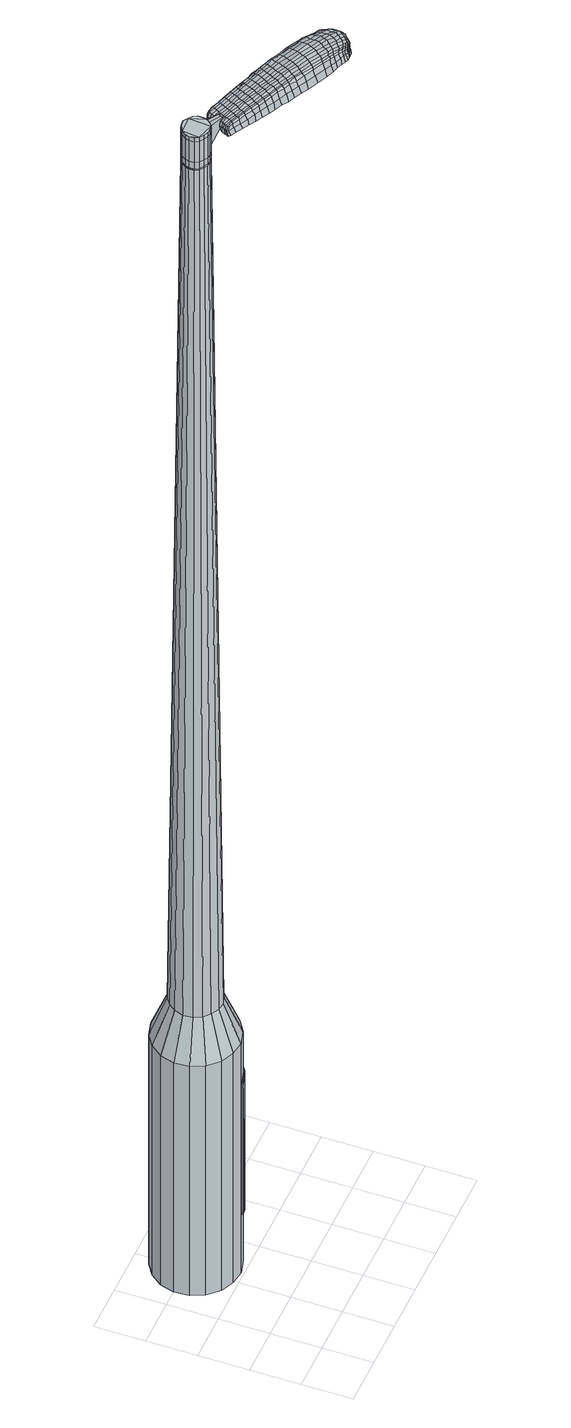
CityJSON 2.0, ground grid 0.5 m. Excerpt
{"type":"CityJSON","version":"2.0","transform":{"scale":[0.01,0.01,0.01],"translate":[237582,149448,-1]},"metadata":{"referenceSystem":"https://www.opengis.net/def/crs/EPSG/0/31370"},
"CityObjects":{
"object1":{"type":"GenericCityObject","attributes":{"cluster":1007,"mean_distance_to_centroid":0.123,"new_centroid_x":237582.58,"new_centroid_y":149449.45,"mean_distance_to_camera":6.12,"H1":15.91,"H2":14.78,"Z_final":110.69,"cluster2":-1,"proj_x":237582.09,"proj_y":149450.46,"id_line":52231,"bearing_l":63.99,"distance":1.12,"orientation":"right","G_obj":333.99},"geometry":[{"type":"MultiSurface","lod":"2","boundaries":[[[0,1,2,3]],[[1,4,5,2]],[[4,6,7,5]],[[6,8,9,7]],[[8,10,11,9]],[[10,12,13,11]],[[12,14,15,13]],[[14,16,17,15]],[[16,18,19,17]],[[18,20,21,19]],[[20,22,23,21]],[[22,24,25,23]],[[24,26,27,25]],[[26,28,29,27]],[[28,30,31,29]],[[30,32,33,31]],[[32,34,35,33]],[[34,0,3,35]],[[36,37,38,39]],[[38,40,41,42]],[[41,43,42]],[[42,44,45,46]],[[45,47,46]],[[46,48,49,50]],[[49,51,50]],[[42,46,50,38]],[[50,52,39,38]],[[53,36,39]],[[2,5,7,35]],[[7,9,11,15]],[[11,13,15]],[[15,17,19,23]],[[19,21,23]],[[23,25,27,31]],[[27,29,31]],[[15,23,31,7]],[[31,33,35,7]],[[3,2,35]],[[1,0,54,55]],[[0,34,56,54]],[[34,32,57,56]],[[32,30,58,57]],[[30,28,59,58]],[[28,26,60,59]],[[26,24,61,60]],[[24,22,62,61]],[[22,20,63,62]],[[20,18,64,63]],[[18,16,65,64]],[[16,14,66,65]],[[14,12,67,66]],[[12,10,68,67]],[[10,8,69,68]],[[8,6,70,69]],[[6,4,71,70]],[[4,1,55,71]],[[55,54,72,73]],[[54,56,74,72]],[[56,57,75,74]],[[57,58,76,75]],[[58,59,77,76]],[[59,60,78,77]],[[60,61,79,78]],[[61,62,80,79]],[[62,63,81,80]],[[63,64,82,81]],[[64,65,83,82]],[[65,66,84,83]],[[66,67,85,84]],[[67,68,86,85]],[[68,69,87,86]],[[69,70,88,87]],[[70,71,89,88]],[[71,55,73,89]],[[90,91,92,93]],[[94,95,91,90]],[[96,97,95,94]],[[98,99,97,96]],[[77,100,99,98]],[[101,102,100,77]],[[103,104,102,101]],[[105,106,104,103]],[[107,108,106,105]],[[109,110,108,107]],[[111,112,110,109]],[[113,114,112,111]],[[115,116,114,113]],[[86,117,116,115]],[[87,118,117,86]],[[119,120,118,87]],[[121,122,120,119]],[[93,92,122,121]],[[123,124,125,126]],[[127,123,126,128]],[[129,127,128,130]],[[131,129,130,132]],[[133,131,132,134]],[[135,133,134,136]],[[137,135,136,138]],[[139,137,138,140]],[[141,139,140,142]],[[143,141,142,144]],[[145,143,144,146]],[[147,145,146,148]],[[149,147,148,150]],[[151,149,150,152]],[[153,151,152,154]],[[155,153,154,156]],[[73,72,90,93]],[[72,74,94,90]],[[74,75,96,94]],[[75,76,98,96]],[[76,77,98]],[[78,101,77]],[[78,79,103,101]],[[79,80,105,103]],[[80,81,107,105]],[[81,82,109,107]],[[82,83,111,109]],[[83,84,113,111]],[[84,85,115,113]],[[85,86,115]],[[88,119,87]],[[88,89,121,119]],[[89,73,93,121]],[[157,158,92,91]],[[158,159,122,92]],[[159,160,120,122]],[[160,118,120]],[[161,116,117]],[[161,162,114,116]],[[162,163,112,114]],[[163,164,110,112]],[[164,165,108,110]],[[165,166,106,108]],[[166,167,104,106]],[[167,168,102,104]],[[168,100,102]],[[169,99,100]],[[169,170,97,99]],[[170,171,95,97]],[[171,157,91,95]],[[39,52,155,172]],[[158,157,173,156]],[[53,39,172,124]],[[157,171,125,173]],[[36,53,124,123]],[[171,170,126,125]],[[37,36,123,127]],[[170,169,128,126]],[[38,37,127,129]],[[169,100,130,128]],[[40,38,129,131]],[[100,168,132,130]],[[41,40,131,133]],[[168,167,134,132]],[[43,41,133,135]],[[167,166,136,134]],[[42,43,135,137]],[[166,165,138,136]],[[44,42,137,139]],[[165,164,140,138]],[[45,44,139,141]],[[164,163,142,140]],[[47,45,141,143]],[[163,162,144,142]],[[46,47,143,145]],[[162,161,146,144]],[[48,46,145,147]],[[161,117,148,146]],[[49,48,147,149]],[[117,118,150,148]],[[51,49,149,151]],[[118,160,152,150]],[[50,51,151,153]],[[160,159,154,152]],[[52,50,153,155]],[[159,158,156,154]],[[155,156,174,175]],[[156,173,176,174]],[[173,125,177,176]],[[125,124,178,177]],[[124,172,179,178]],[[172,155,175,179]],[[180,181,182,183]],[[184,180,183,185]],[[180,184,186,187]],[[181,180,187,188]],[[189,190,191,192]],[[193,189,192,194]],[[189,193,195,196]],[[190,189,196,197]],[[198,199,200,201]],[[202,198,201,203]],[[198,202,204,205]],[[199,198,205,206]],[[207,208,209,210]],[[211,207,210,212]],[[207,211,213,214]],[[208,207,214,215]],[[216,217,218,219]],[[220,216,219,221]],[[216,220,222,223]],[[217,216,223,224]],[[225,226,227,228]],[[229,225,228,230]],[[225,229,231,232]],[[226,225,232,233]],[[234,235,236,237]],[[226,234,237,227]],[[234,226,233,238]],[[235,234,238,239]],[[240,241,242,243]],[[235,240,243,236]],[[240,235,239,244]],[[241,240,244,245]],[[246,184,185,247]],[[241,246,247,242]],[[246,241,245,248]],[[184,246,248,186]],[[249,250,251,252]],[[253,249,252,254]],[[249,253,255,256]],[[250,249,256,257]],[[258,259,260,261]],[[250,258,261,251]],[[258,250,257,262]],[[259,258,262,263]],[[264,265,266,267]],[[259,264,267,260]],[[264,259,263,268]],[[265,264,268,269]],[[270,271,272,273]],[[265,270,273,266]],[[270,265,269,274]],[[271,270,274,275]],[[276,181,188,277]],[[271,276,277,272]],[[276,271,275,278]],[[181,276,278,182]],[[279,280,281,282]],[[283,279,282,284]],[[279,283,285,286]],[[280,279,286,287]],[[288,289,290,291]],[[280,288,291,281]],[[288,280,287,292]],[[289,288,292,293]],[[294,295,296,297]],[[289,294,297,290]],[[294,289,293,298]],[[295,294,298,299]],[[300,193,194,301]],[[295,300,301,296]],[[300,295,299,302]],[[193,300,302,195]],[[303,304,305,306]],[[307,303,306,308]],[[303,307,309,310]],[[304,303,310,311]],[[312,313,314,315]],[[304,312,315,305]],[[312,304,311,316]],[[313,312,316,317]],[[318,319,320,321]],[[313,318,321,314]],[[318,313,317,322]],[[319,318,322,323]],[[324,325,326,327]],[[319,324,327,320]],[[324,319,323,328]],[[325,324,328,329]],[[330,190,197,331]],[[325,330,331,326]],[[330,325,329,332]],[[190,330,332,191]],[[333,219,218,334]],[[335,333,334,336]],[[333,335,337,338]],[[219,333,338,221]],[[339,335,336,340]],[[341,339,340,342]],[[339,341,343,344]],[[335,339,344,337]],[[345,341,342,346]],[[347,345,346,348]],[[345,347,349,350]],[[341,345,350,343]],[[351,347,348,352]],[[353,351,352,354]],[[351,353,355,356]],[[347,351,356,349]],[[357,353,354,358]],[[208,357,358,209]],[[357,208,215,359]],[[353,357,359,355]],[[360,361,206,205]],[[362,360,205,204]],[[360,362,363,364]],[[361,360,364,365]],[[366,367,365,364]],[[368,366,364,363]],[[366,368,369,370]],[[367,366,370,371]],[[372,373,371,370]],[[374,372,370,369]],[[372,374,375,376]],[[373,372,376,377]],[[378,379,377,376]],[[380,378,376,375]],[[378,380,213,211]],[[379,378,211,212]],[[381,382,383,384]],[[283,381,384,285]],[[381,283,284,385]],[[382,381,385,386]],[[387,202,203,388]],[[382,387,388,383]],[[387,382,386,389]],[[202,387,389,204]],[[390,391,392,393]],[[229,390,393,231]],[[390,229,230,394]],[[391,390,394,395]],[[396,397,398,399]],[[391,396,399,392]],[[396,391,395,400]],[[397,396,400,401]],[[402,199,206,403]],[[397,402,403,398]],[[402,397,401,404]],[[199,402,404,200]],[[405,406,407,408]],[[187,405,408,188]],[[405,187,186,409]],[[406,405,409,410]],[[411,412,413,414]],[[406,411,414,407]],[[411,406,410,415]],[[412,411,415,416]],[[417,210,209,418]],[[412,417,418,413]],[[417,412,416,419]],[[210,417,419,212]],[[420,421,422,423]],[[192,420,423,194]],[[420,192,191,424]],[[421,420,424,425]],[[426,214,213,427]],[[421,426,427,422]],[[426,421,425,428]],[[214,426,428,215]],[[429,430,431,432]],[[307,429,432,309]],[[429,307,308,433]],[[430,429,433,434]],[[435,220,221,436]],[[430,435,436,431]],[[435,430,434,437]],[[220,435,437,222]],[[438,439,440,441]],[[253,438,441,255]],[[438,253,254,442]],[[439,438,442,443]],[[444,445,446,447]],[[439,444,447,440]],[[444,439,443,448]],[[445,444,448,449]],[[450,217,224,451]],[[445,450,451,446]],[[450,445,449,452]],[[217,450,452,218]],[[453,454,443,442]],[[252,453,442,254]],[[453,252,251,455]],[[454,453,455,456]],[[457,458,449,448]],[[454,457,448,443]],[[457,454,456,459]],[[458,457,459,460]],[[461,334,218,452]],[[458,461,452,449]],[[461,458,460,462]],[[334,461,462,336]],[[463,464,465,466]],[[310,463,466,311]],[[463,310,309,432]],[[464,463,432,431]],[[467,338,337,468]],[[464,467,468,465]],[[467,464,431,436]],[[338,467,436,221]],[[469,470,456,455]],[[261,469,455,251]],[[469,261,260,471]],[[470,469,471,472]],[[473,474,460,459]],[[470,473,459,456]],[[473,470,472,475]],[[474,473,475,476]],[[477,340,336,462]],[[474,477,462,460]],[[477,474,476,478]],[[340,477,478,342]],[[479,480,481,482]],[[316,479,482,317]],[[479,316,311,466]],[[480,479,466,465]],[[483,344,343,484]],[[480,483,484,481]],[[483,480,465,468]],[[344,483,468,337]],[[485,486,472,471]],[[267,485,471,260]],[[485,267,266,487]],[[486,485,487,488]],[[489,490,476,475]],[[486,489,475,472]],[[489,486,488,491]],[[490,489,491,492]],[[493,346,342,478]],[[490,493,478,476]],[[493,490,492,494]],[[346,493,494,348]],[[495,496,497,498]],[[322,495,498,323]],[[495,322,317,482]],[[496,495,482,481]],[[499,350,349,500]],[[496,499,500,497]],[[499,496,481,484]],[[350,499,484,343]],[[501,502,488,487]],[[273,501,487,266]],[[501,273,272,503]],[[502,501,503,504]],[[505,506,492,491]],[[502,505,491,488]],[[505,502,504,507]],[[506,505,507,508]],[[509,352,348,494]],[[506,509,494,492]],[[509,506,508,510]],[[352,509,510,354]],[[511,512,513,514]],[[328,511,514,329]],[[511,328,323,498]],[[512,511,498,497]],[[515,356,355,516]],[[512,515,516,513]],[[515,512,497,500]],[[356,515,500,349]],[[517,518,504,503]],[[277,517,503,272]],[[517,277,188,408]],[[518,517,408,407]],[[519,520,508,507]],[[518,519,507,504]],[[519,518,407,414]],[[520,519,414,413]],[[521,358,354,510]],[[520,521,510,508]],[[521,520,413,418]],[[358,521,418,209]],[[522,523,425,424]],[[332,522,424,191]],[[522,332,329,514]],[[523,522,514,513]],[[524,359,215,428]],[[523,524,428,425]],[[524,523,513,516]],[[359,524,516,355]],[[525,526,386,385]],[[282,525,385,284]],[[525,282,281,527]],[[526,525,527,528]],[[529,362,204,389]],[[526,529,389,386]],[[529,526,528,530]],[[362,529,530,363]],[[531,532,533,534]],[[232,531,534,233]],[[531,232,231,393]],[[532,531,393,392]],[[535,536,537,538]],[[532,535,538,533]],[[535,532,392,399]],[[536,535,399,398]],[[539,361,365,540]],[[536,539,540,537]],[[539,536,398,403]],[[361,539,403,206]],[[541,542,528,527]],[[291,541,527,281]],[[541,291,290,543]],[[542,541,543,544]],[[545,368,363,530]],[[542,545,530,528]],[[545,542,544,546]],[[368,545,546,369]],[[547,548,549,550]],[[238,547,550,239]],[[547,238,233,534]],[[548,547,534,533]],[[551,552,553,554]],[[548,551,554,549]],[[551,548,533,538]],[[552,551,538,537]],[[555,367,371,556]],[[552,555,556,553]],[[555,552,537,540]],[[367,555,540,365]],[[557,558,544,543]],[[297,557,543,290]],[[557,297,296,559]],[[558,557,559,560]],[[561,374,369,546]],[[558,561,546,544]],[[561,558,560,562]],[[374,561,562,375]],[[563,564,565,566]],[[244,563,566,245]],[[563,244,239,550]],[[564,563,550,549]],[[567,568,569,570]],[[564,567,570,565]],[[567,564,549,554]],[[568,567,554,553]],[[571,373,377,572]],[[568,571,572,569]],[[571,568,553,556]],[[373,571,556,371]],[[573,574,560,559]],[[301,573,559,296]],[[573,301,194,423]],[[574,573,423,422]],[[575,380,375,562]],[[574,575,562,560]],[[575,574,422,427]],[[380,575,427,213]],[[576,577,410,409]],[[248,576,409,186]],[[576,248,245,566]],[[577,576,566,565]],[[578,579,416,415]],[[577,578,415,410]],[[578,577,565,570]],[[579,578,570,569]],[[580,379,212,419]],[[579,580,419,416]],[[580,579,569,572]],[[379,580,572,377]],[[581,582,583,584]],[[584,583,585,586]],[[587,585,583,588]],[[588,583,582,589]],[[590,591,592,593]],[[593,592,594,595]],[[596,594,592,597]],[[597,592,591,598]],[[599,600,601,602]],[[602,601,603,604]],[[605,603,601,606]],[[606,601,600,607]],[[608,609,610,611]],[[611,610,612,613]],[[614,612,610,615]],[[615,610,609,616]],[[617,618,619,620]],[[620,619,621,622]],[[623,621,619,624]],[[624,619,618,625]],[[626,627,628,629]],[[629,628,630,631]],[[632,630,628,633]],[[633,628,627,634]],[[635,636,637,638]],[[638,637,627,626]],[[634,627,637,639]],[[639,637,636,640]],[[641,642,643,644]],[[644,643,636,635]],[[640,636,643,645]],[[645,643,642,646]],[[586,585,647,648]],[[648,647,642,641]],[[646,642,647,649]],[[649,647,585,587]],[[650,651,652,653]],[[653,652,654,655]],[[656,654,652,657]],[[657,652,651,658]],[[659,660,661,662]],[[662,661,651,650]],[[658,651,661,663]],[[663,661,660,664]],[[665,666,667,668]],[[668,667,660,659]],[[664,660,667,669]],[[669,667,666,670]],[[671,672,673,674]],[[674,673,666,665]],[[670,666,673,675]],[[675,673,672,676]],[[589,582,677,678]],[[678,677,672,671]],[[676,672,677,679]],[[679,677,582,581]],[[680,681,682,683]],[[683,682,684,685]],[[686,684,682,687]],[[687,682,681,688]],[[689,690,691,692]],[[692,691,681,680]],[[688,681,691,693]],[[693,691,690,694]],[[695,696,697,698]],[[698,697,690,689]],[[694,690,697,699]],[[699,697,696,700]],[[595,594,701,702]],[[702,701,696,695]],[[700,696,701,703]],[[703,701,594,596]],[[704,705,706,707]],[[707,706,708,709]],[[710,708,706,711]],[[711,706,705,712]],[[713,714,715,716]],[[716,715,705,704]],[[712,705,715,717]],[[717,715,714,718]],[[719,720,721,722]],[[722,721,714,713]],[[718,714,721,723]],[[723,721,720,724]],[[725,726,727,728]],[[728,727,720,719]],[[724,720,727,729]],[[729,727,726,730]],[[598,591,731,732]],[[732,731,726,725]],[[730,726,731,733]],[[733,731,591,590]],[[617,620,734,735]],[[735,734,736,737]],[[738,736,734,739]],[[739,734,620,622]],[[737,736,740,741]],[[741,740,742,743]],[[744,742,740,745]],[[745,740,736,738]],[[743,742,746,747]],[[747,746,748,749]],[[750,748,746,751]],[[751,746,742,744]],[[749,748,752,753]],[[753,752,754,755]],[[756,754,752,757]],[[757,752,748,750]],[[755,754,758,759]],[[759,758,609,608]],[[616,609,758,760]],[[760,758,754,756]],[[607,761,762,606]],[[606,762,763,605]],[[764,763,762,765]],[[765,762,761,766]],[[766,767,768,765]],[[765,768,769,764]],[[770,769,768,771]],[[771,768,767,772]],[[772,773,774,771]],[[771,774,775,770]],[[776,775,774,777]],[[777,774,773,778]],[[778,779,780,777]],[[777,780,781,776]],[[614,781,780,612]],[[612,780,779,613]],[[782,783,784,785]],[[785,784,684,686]],[[685,684,784,786]],[[786,784,783,787]],[[604,603,788,789]],[[789,788,783,782]],[[787,783,788,790]],[[790,788,603,605]],[[791,792,793,794]],[[794,793,630,632]],[[631,630,793,795]],[[795,793,792,796]],[[797,798,799,800]],[[800,799,792,791]],[[796,792,799,801]],[[801,799,798,802]],[[607,600,803,804]],[[804,803,798,797]],[[802,798,803,805]],[[805,803,600,599]],[[806,807,808,809]],[[809,808,588,589]],[[587,588,808,810]],[[810,808,807,811]],[[812,813,814,815]],[[815,814,807,806]],[[811,807,814,816]],[[816,814,813,817]],[[608,611,818,819]],[[819,818,813,812]],[[817,813,818,820]],[[820,818,611,613]],[[821,822,823,824]],[[824,823,593,595]],[[590,593,823,825]],[[825,823,822,826]],[[614,615,827,828]],[[828,827,822,821]],[[826,822,827,829]],[[829,827,615,616]],[[830,831,832,833]],[[833,832,708,710]],[[709,708,832,834]],[[834,832,831,835]],[[622,621,836,837]],[[837,836,831,830]],[[835,831,836,838]],[[838,836,621,623]],[[839,840,841,656]],[[841,654,656]],[[655,654,841,842]],[[842,841,840,843]],[[844,845,846,847]],[[847,846,840,839]],[[843,840,846,848]],[[848,846,845,849]],[[625,618,850,851]],[[851,850,845,844]],[[849,845,850,852]],[[852,850,618,617]],[[843,853,854,842]],[[842,854,653,655]],[[650,653,854,855]],[[855,854,853,856]],[[849,857,858,848]],[[848,858,853,843]],[[856,853,858,859]],[[859,858,857,860]],[[617,735,861,852]],[[852,861,857,849]],[[860,857,861,862]],[[862,861,735,737]],[[863,864,865,866]],[[866,865,711,712]],[[710,711,865,833]],[[833,865,864,830]],[[738,739,867,868]],[[868,867,864,863]],[[830,864,867,837]],[[837,867,739,622]],[[856,869,870,855]],[[855,870,662,650]],[[659,662,870,871]],[[871,870,869,872]],[[860,873,874,859]],[[859,874,869,856]],[[872,869,874,875]],[[875,874,873,876]],[[737,741,877,862]],[[862,877,873,860]],[[876,873,877,878]],[[878,877,741,743]],[[879,880,881,882]],[[882,881,717,718]],[[712,717,881,866]],[[866,881,880,863]],[[744,745,883,884]],[[884,883,880,879]],[[863,880,883,868]],[[868,883,745,738]],[[872,885,886,871]],[[871,886,668,659]],[[665,668,886,887]],[[887,886,885,888]],[[876,889,890,875]],[[875,890,885,872]],[[888,885,890,891]],[[891,890,889,892]],[[743,747,893,878]],[[878,893,889,876]],[[892,889,893,894]],[[894,893,747,749]],[[895,896,897,898]],[[898,897,723,724]],[[718,723,897,882]],[[882,897,896,879]],[[750,751,899,900]],[[900,899,896,895]],[[879,896,899,884]],[[884,899,751,744]],[[888,901,902,887]],[[887,902,674,665]],[[671,674,902,903]],[[903,902,901,904]],[[892,905,906,891]],[[891,906,901,888]],[[904,901,906,907]],[[907,906,905,908]],[[749,753,909,894]],[[894,909,905,892]],[[908,905,909,910]],[[910,909,753,755]],[[911,912,913,914]],[[914,913,729,730]],[[724,729,913,898]],[[898,913,912,895]],[[756,757,915,916]],[[916,915,912,911]],[[895,912,915,900]],[[900,915,757,750]],[[904,917,918,903]],[[903,918,678,671]],[[589,678,918,809]],[[809,918,917,806]],[[908,919,920,907]],[[907,920,917,904]],[[806,917,920,815]],[[815,920,919,812]],[[755,759,921,910]],[[910,921,919,908]],[[812,919,921,819]],[[819,921,759,608]],[[826,922,923,825]],[[825,923,733,590]],[[730,733,923,914]],[[914,923,922,911]],[[616,760,924,829]],[[829,924,922,826]],[[911,922,924,916]],[[916,924,760,756]],[[787,925,926,786]],[[786,926,683,685]],[[680,683,926,927]],[[927,926,925,928]],[[605,763,929,790]],[[790,929,925,787]],[[928,925,929,930]],[[930,929,763,764]],[[931,932,933,934]],[[934,933,633,634]],[[632,633,933,794]],[[794,933,932,791]],[[935,936,937,938]],[[938,937,932,931]],[[791,932,937,800]],[[800,937,936,797]],[[766,761,939,940]],[[940,939,936,935]],[[797,936,939,804]],[[804,939,761,607]],[[928,941,942,927]],[[927,942,692,680]],[[689,692,942,943]],[[943,942,941,944]],[[764,769,945,930]],[[930,945,941,928]],[[944,941,945,946]],[[946,945,769,770]],[[947,948,949,950]],[[950,949,639,640]],[[634,639,949,934]],[[934,949,948,931]],[[951,952,953,954]],[[954,953,948,947]],[[931,948,953,938]],[[938,953,952,935]],[[772,767,955,956]],[[956,955,952,951]],[[935,952,955,940]],[[940,955,767,766]],[[944,957,958,943]],[[943,958,698,689]],[[695,698,958,959]],[[959,958,957,960]],[[770,775,961,946]],[[946,961,957,944]],[[960,957,961,962]],[[962,961,775,776]],[[963,964,965,966]],[[966,965,645,646]],[[640,645,965,950]],[[950,965,964,947]],[[967,968,969,970]],[[970,969,964,963]],[[947,964,969,954]],[[954,969,968,951]],[[778,773,971,972]],[[972,971,968,967]],[[951,968,971,956]],[[956,971,773,772]],[[960,973,974,959]],[[959,974,702,695]],[[595,702,974,824]],[[824,974,973,821]],[[776,781,975,962]],[[962,975,973,960]],[[821,973,975,828]],[[828,975,781,614]],[[811,976,977,810]],[[810,977,649,587]],[[646,649,977,966]],[[966,977,976,963]],[[817,978,979,816]],[[816,979,976,811]],[[963,976,979,970]],[[970,979,978,967]],[[613,779,980,820]],[[820,980,978,817]],[[967,978,980,972]],[[972,980,779,778]],[[581,584,183,182]],[[584,586,185,183]],[[596,597,196,195]],[[597,598,197,196]],[[599,602,201,200]],[[602,604,203,201]],[[623,624,223,222]],[[624,625,224,223]],[[626,629,228,227]],[[629,631,230,228]],[[635,638,237,236]],[[638,626,227,237]],[[641,644,243,242]],[[644,635,236,243]],[[586,648,247,185]],[[648,641,242,247]],[[656,657,256,255]],[[657,658,257,256]],[[658,663,262,257]],[[663,664,263,262]],[[664,669,268,263]],[[669,670,269,268]],[[670,675,274,269]],[[675,676,275,274]],[[676,679,278,275]],[[679,581,182,278]],[[686,687,286,285]],[[687,688,287,286]],[[688,693,292,287]],[[693,694,293,292]],[[694,699,298,293]],[[699,700,299,298]],[[700,703,302,299]],[[703,596,195,302]],[[704,707,306,305]],[[707,709,308,306]],[[713,716,315,314]],[[716,704,305,315]],[[719,722,321,320]],[[722,713,314,321]],[[725,728,327,326]],[[728,719,320,327]],[[598,732,331,197]],[[732,725,326,331]],[[782,785,384,383]],[[785,686,285,384]],[[604,789,388,203]],[[789,782,383,388]],[[631,795,394,230]],[[795,796,395,394]],[[796,801,400,395]],[[801,802,401,400]],[[802,805,404,401]],[[805,599,200,404]],[[709,834,433,308]],[[834,835,434,433]],[[835,838,437,434]],[[838,623,222,437]],[[839,656,441,440]],[[656,255,441]],[[844,847,447,446]],[[847,839,440,447]],[[625,851,451,224]],[[851,844,446,451]],[[981,982,983,984]],[[985,986,984,983]],[[987,988,989,990]],[[991,992,993,994]],[[982,995,996,983]],[[997,985,983,996]],[[998,987,990,999]],[[1000,1001,992,991]],[[995,1002,1003,996]],[[1003,1004,997,996]],[[1005,998,999,1006]],[[1007,1001,1000,1008]],[[1002,1009,1010,1003]],[[1010,1011,1004,1003]],[[1012,1005,1006,1013]],[[1014,1007,1008,1015]],[[1016,1017,1018,1019]],[[1020,1021,1017,1016]],[[1020,1022,1023,1021]],[[1022,1024,1025,1023]],[[1026,1027,1028,1029]],[[1030,1031,1027,1026]],[[1032,1033,1031,1030]],[[1034,1035,1033,1032]],[[1029,1018,1017,1026]],[[1026,1017,1021,1030]],[[1021,1023,1032,1030]],[[1023,1025,1034,1032]],[[990,989,986,985]],[[999,990,985,997]],[[1004,1006,999,997]],[[1011,1013,1006,1004]],[[991,994,988,987]],[[1000,991,987,998]],[[1008,1000,998,1005]],[[1015,1008,1005,1012]],[[992,1016,1019,993]],[[1001,1020,1016,992]],[[1022,1020,1001,1007]],[[1024,1022,1007,1014]],[[1036,1037,1038,1039]],[[1038,1040,1041,1042]],[[1038,1042,1043,1044]],[[1038,1044,1039]],[[1045,1036,1039,1046]],[[1047,1046,1039,1048]],[[1049,1048,1039]],[[1050,1038,1037,1051]],[[1052,1050,1051,1053]],[[1054,1052,1053,1055]],[[1056,1054,1055,1057]],[[1058,1056,1057,1059]],[[1059,1060,1061,1062]],[[1059,1062,1063,1064]],[[1059,1064,1065,1066]],[[1065,1067,1068,1069]],[[1065,1069,1070,1071]],[[1065,1071,1066]],[[1059,1066,1058]],[[1072,1073,1037,1036]],[[1074,1075,1040,1038]],[[1076,1077,1049,1039]],[[1073,1078,1051,1037]],[[1079,1074,1038,1050]],[[1078,1080,1053,1051]],[[1081,1079,1050,1052]],[[1080,1082,1055,1053]],[[1083,1081,1052,1054]],[[1082,1084,1057,1055]],[[1085,1083,1054,1056]],[[1084,1086,1059,1057]],[[1087,1085,1056,1058]],[[1086,1088,1060,1059]],[[1089,1090,1067,1065]],[[1091,1087,1058,1066]],[[1061,1060,1088,1092]],[[1062,1061,1092,1093]],[[1063,1062,1093,1094]],[[1064,1063,1094,1095]],[[1065,1064,1095,1089]],[[1096,1072,1036,1045]],[[1097,1096,1045,1046]],[[1098,1097,1046,1047]],[[1099,1098,1047,1048]],[[1077,1099,1048,1049]],[[1041,1040,1075,1100]],[[1068,1067,1090,1101]],[[1042,1041,1100,1102]],[[1043,1042,1102,1103]],[[1044,1043,1103,1104]],[[1039,1044,1104,1076]],[[1069,1068,1101,1105]],[[1070,1069,1105,1106]],[[1071,1070,1106,1107]],[[1066,1071,1107,1091]]]}]}
},
"vertices":[
[98,127,384],[90,115,384],[90,115,96],[98,127,96],[78,107,384],[78,107,96],[63,103,384],[63,103,96],[49,105,384],[49,105,96],[36,111,384],[36,111,96],[25,122,384],[25,122,96],[19,135,384],[19,135,96],[18,150,384],[18,150,96],[22,164,384],[22,164,96],[31,176,384],[31,176,96],[43,184,384],[43,184,96],[58,188,384],[58,188,96],[72,186,384],[72,186,96],[85,180,384],[85,180,96],[96,169,384],[96,169,96],[102,156,384],[102,156,96],[103,141,384],[103,141,96],[74,149,1524],[72,153,1524],[68,156,1524],[73,140,1524],[64,159,1524],[60,159,1524],[51,155,1524],[55,158,1524],[48,151,1524],[47,147,1524],[49,138,1524],[47,142,1524],[53,135,1524],[57,133,1524],[66,133,1524],[61,132,1524],[70,136,1524],[74,144,1524],[83,135,429],[78,127,429],[85,143,429],[85,152,429],[81,160,429],[75,166,429],[67,170,429],[59,171,429],[50,169,429],[43,164,429],[38,157,429],[35,148,429],[36,139,429],[40,131,429],[46,125,429],[54,121,429],[62,120,429],[71,123,429],[73,140,1483],[70,136,1483],[74,144,1483],[74,149,1483],[72,153,1483],[68,156,1483],[64,159,1483],[60,159,1483],[55,158,1483],[51,155,1483],[48,151,1483],[47,147,1483],[47,142,1483],[49,138,1483],[53,135,1483],[57,133,1483],[61,132,1483],[66,133,1483],[72,140,1483],[72,140,1485],[69,136,1485],[69,136,1483],[73,144,1483],[73,144,1485],[73,149,1483],[73,149,1485],[71,153,1483],[71,153,1485],[68,156,1485],[64,158,1483],[64,158,1485],[60,158,1483],[60,158,1485],[55,157,1483],[55,157,1485],[52,155,1483],[52,155,1485],[49,151,1483],[49,151,1485],[48,147,1483],[48,147,1485],[48,142,1483],[48,142,1485],[50,138,1483],[50,138,1485],[53,135,1485],[57,133,1485],[61,133,1483],[61,133,1485],[66,134,1483],[66,134,1485],[74,149,1519],[74,144,1519],[74,144,1493],[74,149,1493],[72,153,1519],[72,153,1493],[68,156,1519],[68,156,1493],[64,159,1519],[64,159,1493],[60,159,1519],[60,159,1493],[55,158,1519],[55,158,1493],[51,155,1519],[51,155,1493],[48,151,1519],[48,151,1493],[47,147,1519],[47,147,1493],[47,142,1519],[47,142,1493],[49,138,1519],[49,138,1493],[53,135,1519],[53,135,1493],[57,133,1519],[57,133,1493],[61,132,1519],[61,132,1493],[66,133,1519],[66,133,1493],[70,136,1519],[70,136,1493],[73,140,1485],[70,136,1485],[66,133,1485],[61,132,1485],[49,138,1485],[47,142,1485],[47,147,1485],[48,151,1485],[51,155,1485],[55,158,1485],[60,159,1485],[64,159,1485],[72,153,1485],[74,149,1485],[74,144,1485],[73,140,1519],[73,140,1493],[88,129,1513],[88,129,1518],[89,131,1513],[91,134,1513],[91,134,1518],[89,131,1518],[147,81,1519],[141,85,1518],[142,83,1509],[148,79,1510],[155,77,1519],[155,75,1510],[155,79,1526],[147,83,1525],[141,87,1525],[164,116,1519],[158,119,1518],[156,118,1525],[163,115,1525],[172,112,1519],[171,111,1526],[174,113,1510],[166,117,1510],[160,120,1509],[223,68,1519],[221,65,1519],[222,64,1513],[224,68,1513],[223,72,1519],[224,72,1513],[222,73,1524],[221,69,1524],[220,65,1524],[156,100,1530],[149,104,1529],[148,101,1529],[155,97,1530],[164,96,1531],[163,93,1531],[166,100,1530],[158,104,1530],[151,107,1529],[83,136,1512],[82,133,1512],[83,133,1517],[85,135,1517],[85,138,1512],[86,138,1517],[86,138,1506],[84,135,1506],[83,133,1506],[201,57,1519],[198,58,1519],[198,56,1512],[201,55,1512],[204,56,1518],[204,55,1512],[203,57,1522],[201,58,1523],[198,59,1524],[194,59,1519],[188,61,1519],[189,60,1512],[194,58,1512],[194,61,1524],[188,63,1525],[183,64,1519],[176,67,1519],[176,65,1511],[183,62,1511],[183,65,1526],[176,69,1526],[165,72,1519],[166,70,1510],[165,74,1526],[83,118,1513],[89,114,1513],[89,115,1518],[83,119,1517],[78,121,1512],[79,121,1516],[79,119,1506],[83,116,1507],[90,112,1507],[96,110,1514],[103,106,1515],[102,108,1520],[96,112,1519],[96,109,1507],[103,105,1507],[109,103,1515],[116,99,1516],[115,101,1522],[109,104,1521],[109,101,1508],[116,97,1508],[122,95,1517],[128,92,1517],[128,94,1524],[122,97,1523],[122,94,1508],[129,90,1509],[135,88,1518],[135,90,1524],[135,86,1509],[218,88,1519],[215,90,1519],[214,89,1524],[217,87,1523],[219,87,1518],[219,86,1522],[221,88,1512],[219,89,1512],[216,91,1512],[211,93,1519],[206,96,1519],[205,95,1525],[210,92,1524],[212,94,1512],[207,97,1512],[200,99,1519],[193,102,1519],[192,101,1526],[199,98,1526],[202,99,1511],[195,103,1511],[183,107,1519],[182,106,1526],[185,108,1510],[96,145,1513],[103,142,1513],[105,142,1507],[98,145,1507],[91,147,1512],[92,147,1506],[92,145,1516],[95,144,1517],[102,141,1518],[110,139,1514],[117,136,1515],[119,137,1507],[112,140,1507],[109,138,1519],[116,135,1520],[124,133,1515],[131,130,1516],[133,131,1508],[126,134,1508],[123,132,1521],[130,129,1522],[138,127,1517],[145,125,1517],[146,125,1509],[140,128,1508],[136,126,1523],[143,124,1524],[151,122,1518],[153,122,1509],[150,121,1524],[89,133,1519],[88,130,1519],[96,129,1520],[95,127,1520],[97,132,1520],[91,135,1519],[103,126,1522],[102,124,1522],[109,123,1523],[108,120,1523],[111,126,1523],[104,129,1521],[116,120,1524],[115,117,1524],[123,116,1525],[122,114,1525],[124,119,1525],[118,123,1524],[130,113,1526],[128,111,1526],[136,110,1527],[135,107,1527],[138,113,1527],[131,116,1526],[143,107,1528],[141,104,1528],[144,110,1528],[219,70,1527],[217,67,1527],[219,74,1526],[215,76,1527],[215,72,1528],[213,69,1528],[209,75,1529],[207,71,1529],[210,79,1528],[204,82,1530],[202,78,1530],[201,75,1530],[196,81,1531],[194,78,1531],[197,85,1530],[189,89,1531],[187,85,1531],[186,82,1531],[176,91,1531],[174,88,1531],[177,94,1531],[221,85,1518],[222,82,1519],[223,82,1513],[222,86,1513],[219,85,1523],[221,82,1523],[223,77,1519],[224,77,1513],[222,78,1524],[206,56,1518],[209,57,1518],[208,58,1523],[205,57,1523],[206,55,1513],[209,55,1513],[212,58,1519],[216,59,1519],[214,60,1524],[211,59,1523],[213,57,1513],[216,59,1513],[219,62,1519],[217,63,1524],[219,61,1513],[148,85,1528],[149,86,1528],[142,90,1528],[141,88,1527],[155,81,1528],[156,82,1529],[150,89,1529],[152,92,1530],[145,95,1529],[144,92,1528],[158,85,1529],[160,87,1530],[153,94,1530],[147,98,1529],[161,90,1531],[162,114,1528],[161,112,1529],[169,108,1529],[170,110,1528],[155,117,1527],[155,114,1528],[159,108,1529],[168,104,1530],[153,111,1528],[89,146,1512],[88,145,1512],[89,144,1517],[90,145,1517],[90,147,1506],[89,145,1506],[86,142,1512],[87,141,1517],[87,142,1506],[77,122,1512],[78,124,1512],[78,123,1506],[77,121,1506],[78,122,1517],[79,124,1517],[79,126,1512],[80,128,1512],[80,128,1506],[79,125,1506],[80,126,1517],[81,128,1517],[81,131,1512],[82,130,1506],[82,130,1517],[83,120,1519],[84,121,1519],[90,116,1520],[90,118,1520],[85,123,1519],[86,126,1519],[91,120,1520],[93,122,1520],[87,128,1519],[94,125,1520],[95,143,1519],[94,141,1519],[100,138,1520],[101,140,1520],[92,138,1519],[99,135,1520],[96,113,1521],[97,114,1521],[103,109,1522],[104,111,1522],[98,117,1521],[99,119,1521],[105,113,1522],[106,116,1523],[100,121,1522],[107,118,1523],[108,137,1521],[107,135,1521],[114,132,1522],[115,134,1522],[106,132,1521],[113,129,1522],[109,106,1523],[110,107,1523],[116,102,1524],[117,104,1524],[111,110,1523],[112,112,1524],[118,106,1525],[119,109,1525],[114,115,1524],[120,111,1525],[122,131,1523],[121,129,1523],[128,126,1524],[129,128,1524],[119,126,1524],[126,123,1525],[122,99,1525],[123,100,1525],[129,95,1526],[130,97,1526],[124,103,1526],[126,105,1526],[131,99,1527],[132,102,1527],[127,108,1526],[133,105,1527],[135,125,1525],[134,123,1525],[141,120,1526],[142,122,1526],[133,120,1526],[140,117,1527],[135,92,1527],[136,93,1527],[137,96,1527],[139,98,1528],[140,101,1528],[149,119,1527],[148,117,1527],[146,114,1528],[217,86,1525],[218,83,1525],[214,88,1526],[215,85,1526],[219,79,1526],[216,81,1527],[203,58,1525],[205,59,1525],[202,60,1526],[200,60,1525],[209,60,1525],[212,61,1526],[208,63,1527],[205,61,1526],[215,64,1526],[211,66,1527],[210,90,1526],[210,88,1527],[204,93,1527],[205,91,1528],[210,84,1528],[204,87,1529],[195,62,1526],[197,62,1527],[191,65,1528],[189,64,1527],[200,64,1527],[202,66,1528],[196,69,1529],[194,67,1528],[205,68,1528],[198,72,1530],[199,96,1528],[199,94,1529],[192,100,1528],[191,98,1529],[198,90,1529],[190,94,1530],[184,66,1528],[185,68,1528],[178,71,1529],[176,70,1528],[188,69,1529],[190,72,1530],[182,76,1530],[180,73,1530],[192,75,1530],[184,79,1531],[181,105,1529],[180,103,1529],[179,99,1530],[166,75,1528],[167,77,1529],[169,79,1530],[171,82,1530],[173,85,1531],[143,85,1509],[142,87,1518],[148,83,1518],[149,81,1509],[156,79,1519],[156,77,1510],[156,81,1525],[148,85,1525],[142,88,1525],[156,116,1525],[157,117,1518],[164,114,1518],[162,113,1525],[172,111,1519],[170,110,1525],[173,111,1510],[166,115,1509],[159,118,1509],[220,65,1513],[219,66,1519],[221,69,1519],[221,68,1513],[221,72,1519],[222,72,1513],[220,73,1524],[219,69,1524],[218,67,1524],[148,101,1528],[150,103,1528],[156,100,1529],[155,97,1529],[164,96,1529],[163,93,1529],[166,100,1529],[158,103,1529],[151,106,1528],[85,132,1516],[84,132,1512],[85,135,1512],[86,134,1516],[87,137,1512],[88,137,1516],[88,137,1506],[86,134,1506],[85,132,1506],[199,58,1512],[199,60,1519],[202,59,1518],[202,57,1512],[204,58,1518],[204,57,1512],[203,59,1522],[202,60,1523],[199,61,1523],[189,62,1512],[189,63,1519],[194,61,1519],[194,60,1512],[194,63,1524],[189,65,1525],[177,67,1511],[177,69,1519],[184,66,1519],[184,64,1511],[184,67,1525],[176,70,1526],[166,74,1519],[167,72,1510],[166,76,1526],[90,117,1518],[91,115,1513],[84,119,1513],[84,120,1517],[80,122,1512],[81,122,1515],[80,121,1506],[84,118,1506],[91,114,1507],[104,110,1520],[104,108,1514],[97,112,1514],[97,113,1519],[97,110,1507],[104,106,1507],[116,102,1522],[117,101,1516],[110,104,1515],[110,106,1521],[111,103,1508],[117,99,1508],[129,95,1523],[129,94,1517],[123,97,1516],[123,99,1522],[123,95,1508],[130,92,1508],[136,90,1517],[136,92,1524],[136,88,1509],[213,88,1523],[214,89,1519],[216,87,1518],[215,86,1523],[218,86,1518],[217,85,1522],[219,86,1512],[218,88,1512],[215,89,1512],[203,93,1525],[205,94,1519],[210,91,1519],[209,90,1524],[211,92,1512],[206,95,1512],[191,100,1526],[192,101,1519],[199,97,1519],[198,96,1525],[201,98,1511],[194,101,1511],[182,106,1519],[181,105,1526],[184,106,1510],[104,141,1507],[103,140,1513],[96,143,1513],[97,143,1506],[91,145,1512],[92,145,1506],[91,144,1515],[95,142,1517],[102,139,1518],[118,135,1507],[117,134,1514],[110,137,1514],[111,138,1507],[108,136,1519],[115,133,1520],[132,129,1508],[130,128,1516],[123,131,1515],[125,132,1508],[122,130,1521],[129,128,1522],[146,123,1508],[144,123,1517],[137,126,1516],[139,126,1508],[136,125,1522],[142,122,1523],[151,120,1517],[152,121,1509],[149,119,1524],[90,132,1518],[89,130,1518],[97,129,1519],[95,127,1519],[98,132,1519],[91,135,1518],[103,126,1520],[102,124,1520],[110,123,1521],[109,120,1521],[111,125,1521],[105,129,1520],[117,119,1523],[115,117,1523],[123,116,1524],[122,114,1524],[125,119,1524],[118,122,1523],[130,113,1525],[129,110,1525],[137,110,1526],[135,107,1526],[138,113,1526],[131,116,1525],[143,107,1527],[142,104,1527],[145,110,1527],[216,68,1526],[217,70,1526],[218,74,1525],[215,76,1526],[214,72,1526],[212,69,1526],[207,72,1528],[208,75,1528],[209,79,1527],[203,82,1528],[202,78,1529],[200,75,1529],[194,78,1530],[195,81,1530],[197,85,1529],[189,89,1530],[187,85,1530],[186,82,1530],[174,88,1530],[176,91,1530],[177,94,1530],[221,82,1513],[220,82,1518],[219,84,1518],[220,85,1512],[218,84,1523],[219,82,1523],[221,77,1519],[222,77,1513],[220,77,1523],[207,60,1523],[208,59,1518],[206,58,1518],[205,59,1523],[206,57,1512],[208,57,1512],[213,62,1523],[214,61,1519],[211,60,1519],[210,61,1523],[212,59,1513],[215,61,1513],[217,63,1519],[216,64,1524],[218,63,1513],[143,90,1527],[149,87,1527],[148,86,1527],[142,89,1526],[156,82,1527],[157,83,1528],[146,95,1528],[152,92,1528],[150,89,1528],[144,92,1527],[158,85,1528],[160,88,1529],[154,95,1529],[147,98,1528],[162,91,1529],[169,107,1528],[161,111,1527],[162,112,1527],[169,109,1527],[155,115,1526],[155,114,1527],[160,107,1528],[168,104,1528],[153,110,1527],[90,143,1516],[90,144,1512],[90,145,1512],[91,144,1516],[91,145,1506],[91,144,1506],[88,141,1512],[89,140,1516],[89,141,1506],[80,122,1506],[80,123,1512],[79,122,1512],[80,123,1516],[81,123,1516],[83,127,1506],[82,127,1512],[81,125,1512],[81,124,1506],[82,125,1516],[83,127,1516],[83,130,1512],[84,129,1506],[84,130,1516],[85,121,1518],[84,121,1518],[91,117,1519],[91,118,1519],[87,125,1518],[86,123,1518],[92,120,1519],[93,122,1519],[88,128,1518],[94,125,1519],[101,138,1519],[94,141,1518],[95,142,1518],[101,139,1519],[93,138,1518],[99,135,1519],[98,114,1520],[97,114,1520],[104,110,1521],[104,111,1521],[100,119,1520],[99,116,1520],[105,113,1521],[106,115,1521],[101,121,1520],[108,118,1521],[115,132,1521],[108,135,1520],[108,136,1520],[115,133,1521],[106,132,1520],[113,129,1521],[111,107,1522],[110,107,1522],[117,103,1523],[117,104,1523],[113,112,1522],[112,110,1522],[118,106,1523],[120,109,1524],[114,114,1523],[121,111,1524],[128,126,1523],[121,129,1522],[122,130,1522],[129,127,1523],[120,126,1522],[126,123,1523],[124,100,1524],[123,100,1524],[130,96,1525],[130,97,1525],[126,105,1525],[125,103,1524],[131,99,1525],[133,102,1526],[127,108,1525],[134,104,1526],[141,120,1525],[135,123,1524],[135,124,1524],[142,121,1525],[133,119,1524],[140,116,1525],[137,94,1526],[136,93,1526],[139,98,1527],[138,96,1526],[141,101,1527],[148,117,1526],[149,118,1526],[146,113,1526],[217,83,1524],[216,85,1524],[213,87,1525],[214,85,1525],[218,79,1525],[215,80,1525],[202,61,1525],[205,60,1524],[203,60,1524],[200,61,1525],[208,64,1526],[211,63,1525],[208,61,1524],[205,63,1525],[214,65,1525],[210,66,1526],[209,87,1526],[209,89,1526],[203,92,1526],[204,90,1527],[209,83,1526],[204,86,1527],[191,66,1527],[197,63,1526],[195,63,1526],[190,65,1526],[196,70,1528],[202,67,1527],[200,65,1526],[194,68,1527],[205,69,1527],[198,72,1528],[198,93,1527],[198,95,1527],[191,99,1527],[191,97,1528],[198,89,1528],[190,93,1529],[178,72,1528],[185,68,1527],[184,68,1527],[177,71,1527],[182,76,1529],[190,73,1529],[188,70,1528],[180,74,1528],[192,75,1529],[184,79,1530],[180,102,1528],[180,104,1528],[179,98,1529],[168,77,1528],[167,76,1528],[171,82,1529],[169,79,1529],[173,85,1530],[80,121,1508],[83,127,1508],[111,112,1509],[108,104,1509],[130,101,1510],[127,94,1510],[166,83,1512],[162,75,1512],[145,83,1511],[149,91,1511],[182,76,1513],[194,70,1514],[190,62,1514],[178,67,1513],[86,133,1508],[115,119,1509],[134,109,1510],[170,92,1512],[154,100,1511],[186,84,1513],[198,78,1514],[89,139,1508],[118,126,1509],[138,117,1510],[174,100,1512],[158,108,1511],[202,86,1514],[190,92,1513],[91,145,1508],[122,133,1509],[142,125,1510],[178,109,1512],[162,116,1511],[206,94,1514],[194,101,1513],[206,65,1514],[211,64,1514],[208,57,1514],[203,57,1514],[210,72,1514],[214,70,1514],[214,80,1514],[217,76,1514],[217,87,1514],[221,83,1514],[217,64,1515],[221,66,1515],[220,65,1515],[215,60,1515],[219,68,1515],[221,67,1515],[221,72,1515],[222,68,1515],[222,76,1515],[222,69,1515],[94,172,334],[97,169,334],[97,169,165],[87,180,171],[94,172,165],[92,175,165],[90,177,166],[89,178,167],[88,179,169],[92,175,334],[90,177,333],[89,178,332],[88,179,331],[87,180,328],[103,156,165],[103,156,334],[104,141,165],[104,141,334],[100,126,165],[100,126,334],[91,114,165],[91,114,334],[79,106,165],[79,106,334],[74,104,334],[71,103,334],[68,103,333],[66,102,332],[65,102,331],[65,102,328],[74,104,165],[65,102,171],[65,102,169],[66,102,167],[68,103,166],[71,103,165],[92,170,334],[95,167,334],[95,167,165],[92,170,165],[85,178,171],[85,178,328],[100,155,334],[100,155,165],[101,141,334],[101,141,165],[97,128,334],[97,128,165],[89,116,334],[89,116,165],[78,108,334],[78,108,165],[74,107,334],[64,105,328],[64,105,171],[74,107,165],[70,106,334],[67,106,333],[65,105,332],[64,105,331],[90,173,334],[88,175,333],[86,176,332],[86,177,331],[90,173,165],[64,105,169],[88,175,166],[86,176,167],[86,177,169],[65,105,167],[67,106,166],[70,106,165]
]}
